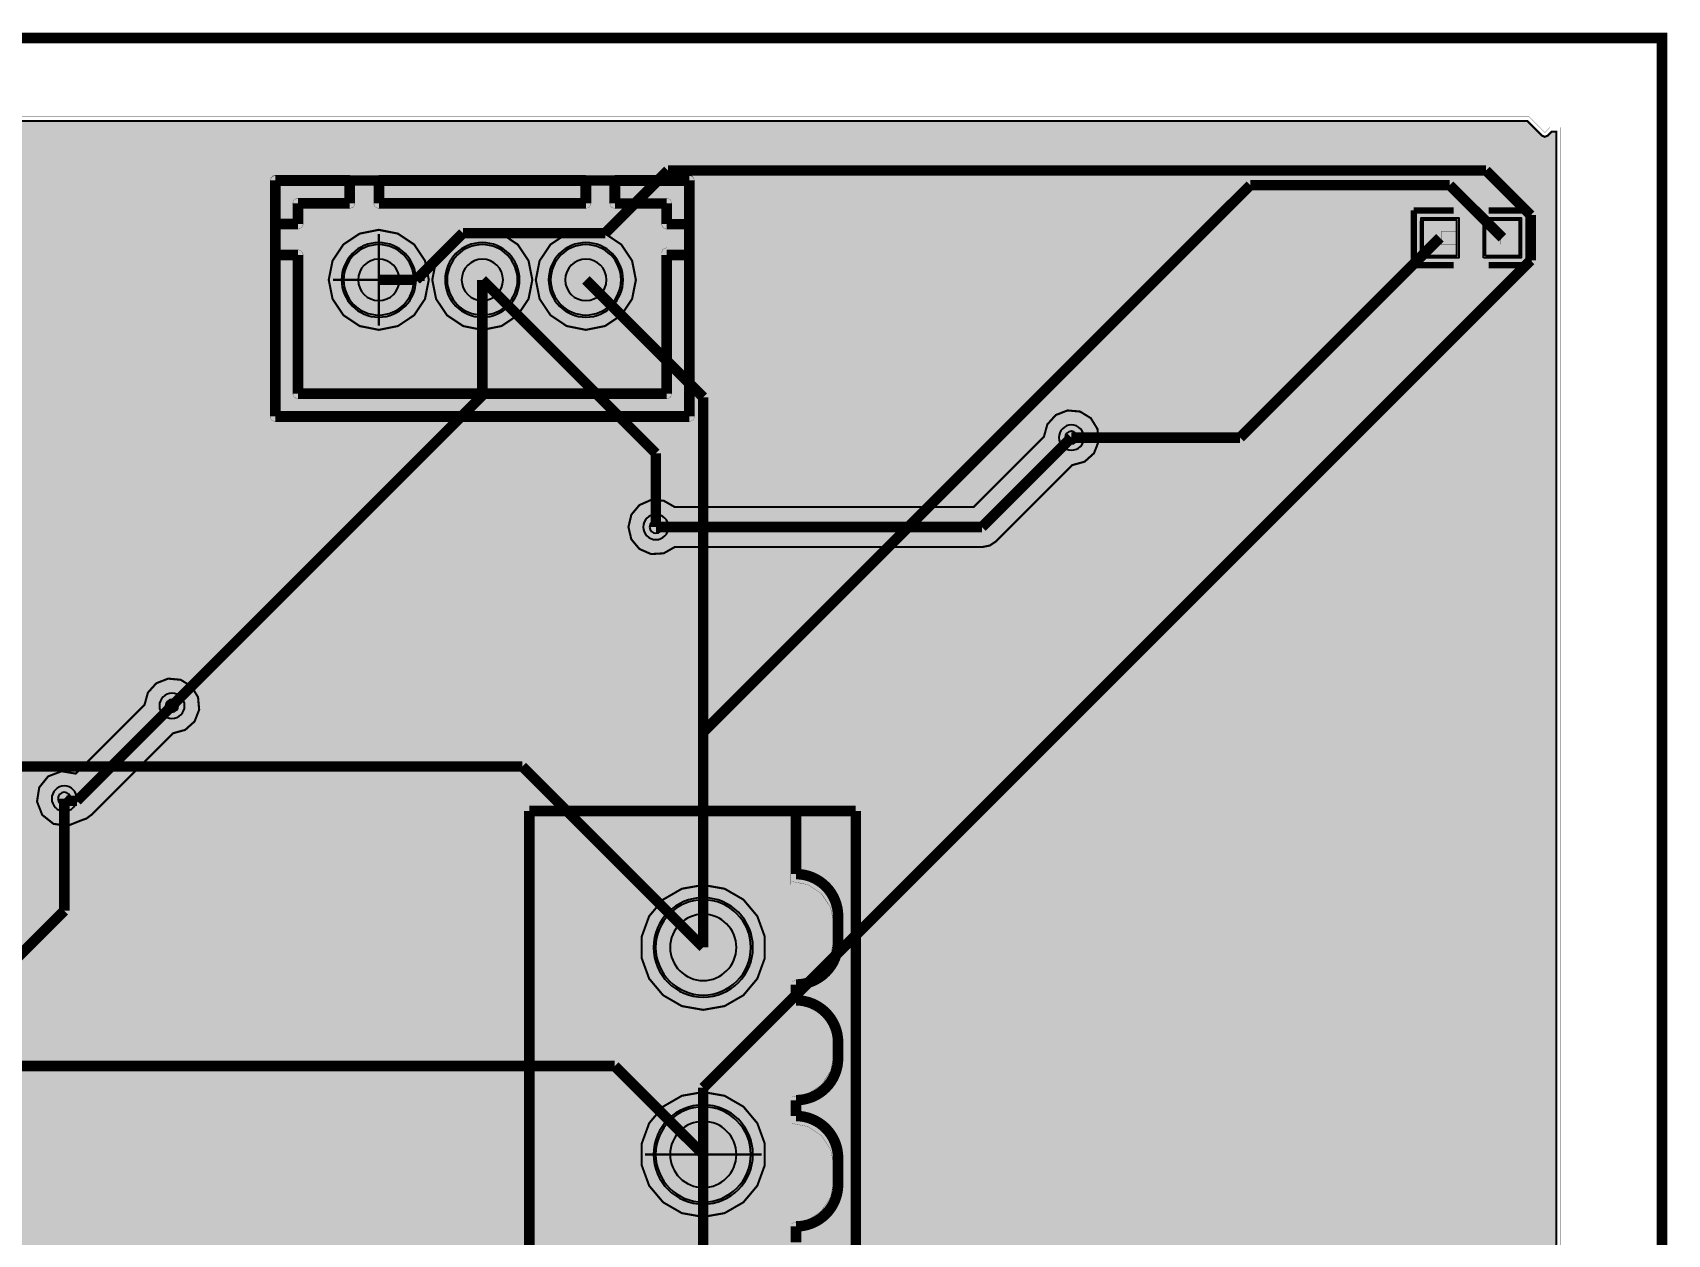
# Model space of a CAD drawing. Header units: millimetres. Extents: x -49.9 to 35.3, y -44.6 to 17.7.
# Drawn here: x -4.13 to 35.34, y -11.37 to 17.65 of the extents above; entities that cross this region are included whole.
import ezdxf

# ---------------------------------------------------------------- set-up
doc = ezdxf.new("R2010")
doc.units = ezdxf.units.MM
doc.header["$MEASUREMENT"] = 0
for name, color, linetype, true_color in [('Board-Outline-Layer', 7, 'Continuous', 0xff00ff), ('Bottom-Layer', 7, 'Continuous', 0x0000ff), ('Bottom-Paste-Mask-Layer', 7, 'Continuous', 0x800000), ('Bottom-Solder-Mask-Layer', 7, 'Continuous', 0xaa00ff), ('Document-Layer', 7, 'Continuous', 0xffffff), ('Hole-Layer', 7, 'Continuous', 0x222222), ('Multi-Layer', 7, 'Continuous', 0xc0c0c0), ('Top-Layer', 7, 'Continuous', 0xff0000), ('Top-Paste-Mask-Layer', 7, 'Continuous', 0x808080), ('Top-Silkscreen-Layer', 7, 'Continuous', 0xffcc00), ('Top-Solder-Mask-Layer', 7, 'Continuous', 0x800080)]:
    doc.layers.add(name, color=color, linetype=linetype, true_color=true_color)

msp = doc.modelspace()

# ---------------------------------------------------------------- hatches: boundary and pattern name
at = {"layer": 'Bottom-Layer'}
for points in [[(31.962, 15.519), (32.313, 15.168), (32.385, 15.138), (32.457, 15.168), (32.554, 15.265), (32.664, 15.265), (32.664, -42.376), (32.47, -42.57), (-47.075, -42.57), (-47.142, -42.503), (-47.142, 15.519)], [(3.023, 11.684), (3.115, 11.222), (3.377, 10.83), (3.769, 10.568), (4.231, 10.476), (4.693, 10.568), (5.085, 10.83), (5.347, 11.222), (5.439, 11.684), (5.347, 12.146), (5.085, 12.538), (4.693, 12.8), (4.231, 12.892), (3.769, 12.8), (3.377, 12.538), (3.115, 12.146)], [(5.523, 11.684), (5.615, 11.222), (5.877, 10.83), (6.269, 10.568), (6.731, 10.476), (7.193, 10.568), (7.585, 10.83), (7.847, 11.222), (7.939, 11.684), (7.847, 12.146), (7.585, 12.538), (7.193, 12.8), (6.731, 12.892), (6.269, 12.8), (5.877, 12.538), (5.615, 12.146)], [(8.023, 11.684), (8.115, 11.222), (8.377, 10.83), (8.769, 10.568), (9.231, 10.476), (9.693, 10.568), (10.085, 10.83), (10.347, 11.222), (10.439, 11.684), (10.347, 12.146), (10.085, 12.538), (9.693, 12.8), (9.231, 12.892), (8.769, 12.8), (8.377, 12.538), (8.115, 12.146)], [(3.381, 11.684, 1), (5.081, 11.684, 1)], [(5.881, 11.684, 1), (7.581, 11.684, 1)], [(8.381, 11.684, 1), (10.081, 11.684, 1)], [(10.259, 5.715), (10.329, 5.418), (10.525, 5.184), (10.804, 5.062), (11.109, 5.079), (11.374, 5.23), (18.796, 5.23), (18.982, 5.267), (19.139, 5.372), (20.978, 7.211), (21.273, 7.292), (21.5, 7.496), (21.611, 7.78), (21.584, 8.083), (21.424, 8.343), (21.164, 8.503), (20.861, 8.53), (20.577, 8.419), (20.373, 8.192), (20.292, 7.897), (18.595, 6.2), (11.374, 6.2), (11.109, 6.351), (10.804, 6.368), (10.525, 6.246), (10.329, 6.012)], [(-0.293, 1.866), (-0.553, 2.026), (-0.856, 2.053), (-1.14, 1.942), (-1.344, 1.715), (-1.425, 1.42), (-3.086, -0.241), (-3.427, -0.184), (-3.751, -0.306), (-3.968, -0.575), (-4.021, -0.916), (-3.895, -1.238), (-3.624, -1.453), (-3.282, -1.502), (-2.962, -1.373), (-2.827, -1.325), (-2.713, -1.24), (-0.739, 0.734), (-0.444, 0.815), (-0.217, 1.019), (-0.106, 1.303), (-0.133, 1.606)], [(12.065, -5.946), (12.581, -5.855), (13.035, -5.593), (13.371, -5.192), (13.55, -4.7), (13.55, -4.176), (13.371, -3.684), (13.035, -3.283), (12.581, -3.021), (12.065, -2.93), (11.549, -3.021), (11.096, -3.283), (10.759, -3.684), (10.58, -4.176), (10.58, -4.7), (10.759, -5.192), (11.096, -5.593), (11.549, -5.855)], [(10.915, -4.438, 1), (13.215, -4.438, 1)], [(12.065, -10.946), (12.581, -10.855), (13.035, -10.593), (13.371, -10.192), (13.55, -9.7), (13.55, -9.176), (13.371, -8.684), (13.035, -8.283), (12.581, -8.021), (12.065, -7.93), (11.549, -8.021), (11.096, -8.283), (10.759, -8.684), (10.58, -9.176), (10.58, -9.7), (10.759, -10.192), (11.096, -10.593), (11.549, -10.855)], [(10.915, -9.438, 1), (13.215, -9.438, 1)]]:
    msp.add_hatch(color=256, dxfattribs=at).paths.add_polyline_path(points)
at = {"layer": 'Bottom-Paste-Mask-Layer'}
for points in [[(3.381, 11.684, 1), (5.081, 11.684, 1)], [(5.881, 11.684, 1), (7.581, 11.684, 1)], [(8.381, 11.684, 1), (10.081, 11.684, 1)], [(10.915, -4.438, 1), (13.215, -4.438, 1)], [(10.915, -9.438, 1), (13.215, -9.438, 1)]]:
    msp.add_hatch(color=256, dxfattribs=at).paths.add_polyline_path(points)
at = {"layer": 'Bottom-Solder-Mask-Layer'}
for points in [[(3.331, 11.684, 1), (5.131, 11.684, 1)], [(5.831, 11.684, 1), (7.631, 11.684, 1)], [(8.331, 11.684, 1), (10.131, 11.684, 1)], [(10.865, -4.438, 1), (13.265, -4.438, 1)], [(10.865, -9.438, 1), (13.265, -9.438, 1)]]:
    msp.add_hatch(color=256, dxfattribs=at).paths.add_polyline_path(points)
at = {"layer": 'Document-Layer'}
for points in [[(1.731, 14.211), (3.531, 14.211), (3.641, 14.148), (3.641, 14.021), (3.531, 13.957), (1.731, 13.957), (1.621, 14.021), (1.621, 14.148)], [(1.731, 14.211), (3.531, 14.211), (3.641, 14.148), (3.641, 14.021), (3.531, 13.957), (1.731, 13.957), (1.621, 14.021), (1.621, 14.148)], [(4.231, 14.211), (9.231, 14.211), (9.341, 14.148), (9.341, 14.021), (9.231, 13.957), (4.231, 13.957), (4.121, 14.021), (4.121, 14.148)], [(4.231, 14.211), (9.231, 14.211), (9.341, 14.148), (9.341, 14.021), (9.231, 13.957), (4.231, 13.957), (4.121, 14.021), (4.121, 14.148)], [(11.731, 13.957), (9.931, 13.957), (9.821, 14.021), (9.821, 14.148), (9.931, 14.211), (11.731, 14.211), (11.841, 14.148), (11.841, 14.021)], [(11.731, 13.957), (9.931, 13.957), (9.821, 14.021), (9.821, 14.148), (9.931, 14.211), (11.731, 14.211), (11.841, 14.148), (11.841, 14.021)], [(1.858, 14.084), (1.858, 13.161), (2.154, 13.161), (2.154, 13.534), (2.191, 13.624), (2.281, 13.661), (3.404, 13.661), (3.404, 14.084), (3.468, 14.194), (3.595, 14.194), (3.658, 14.084), (3.658, 13.534), (3.621, 13.444), (3.531, 13.407), (2.408, 13.407), (2.408, 13.034), (2.371, 12.944), (2.281, 12.907), (1.731, 12.907), (1.641, 12.944), (1.604, 13.034), (1.604, 14.084), (1.668, 14.194), (1.795, 14.194)], [(1.858, 14.084), (1.858, 13.161), (2.154, 13.161), (2.154, 13.534), (2.191, 13.624), (2.281, 13.661), (3.404, 13.661), (3.404, 14.084), (3.468, 14.194), (3.595, 14.194), (3.658, 14.084), (3.658, 13.534), (3.621, 13.444), (3.531, 13.407), (2.408, 13.407), (2.408, 13.034), (2.371, 12.944), (2.281, 12.907), (1.731, 12.907), (1.641, 12.944), (1.604, 13.034), (1.604, 14.084), (1.668, 14.194), (1.795, 14.194)], [(4.358, 14.084), (4.358, 13.661), (9.104, 13.661), (9.104, 14.084), (9.168, 14.194), (9.295, 14.194), (9.358, 14.084), (9.358, 13.534), (9.321, 13.444), (9.231, 13.407), (4.231, 13.407), (4.141, 13.444), (4.104, 13.534), (4.104, 14.084), (4.168, 14.194), (4.295, 14.194)], [(4.358, 14.084), (4.358, 13.661), (9.104, 13.661), (9.104, 14.084), (9.168, 14.194), (9.295, 14.194), (9.358, 14.084), (9.358, 13.534), (9.321, 13.444), (9.231, 13.407), (4.231, 13.407), (4.141, 13.444), (4.104, 13.534), (4.104, 14.084), (4.168, 14.194), (4.295, 14.194)], [(10.058, 14.084), (10.058, 13.661), (11.181, 13.661), (11.271, 13.624), (11.308, 13.534), (11.308, 13.161), (11.604, 13.161), (11.604, 14.084), (11.668, 14.194), (11.795, 14.194), (11.858, 14.084), (11.858, 13.034), (11.821, 12.944), (11.731, 12.907), (11.181, 12.907), (11.091, 12.944), (11.054, 13.034), (11.054, 13.407), (9.931, 13.407), (9.841, 13.444), (9.804, 13.534), (9.804, 14.084), (9.868, 14.194), (9.995, 14.194)], [(10.058, 14.084), (10.058, 13.661), (11.181, 13.661), (11.271, 13.624), (11.308, 13.534), (11.308, 13.161), (11.604, 13.161), (11.604, 14.084), (11.668, 14.194), (11.795, 14.194), (11.858, 14.084), (11.858, 13.034), (11.821, 12.944), (11.731, 12.907), (11.181, 12.907), (11.091, 12.944), (11.054, 13.034), (11.054, 13.407), (9.931, 13.407), (9.841, 13.444), (9.804, 13.534), (9.804, 14.084), (9.868, 14.194), (9.995, 14.194)], [(1.858, 12.284), (1.858, 8.511), (11.604, 8.511), (11.604, 12.334), (11.668, 12.444), (11.795, 12.444), (11.858, 12.334), (11.858, 8.384), (11.821, 8.294), (11.731, 8.257), (1.731, 8.257), (1.641, 8.294), (1.604, 8.384), (1.604, 12.284), (1.668, 12.394), (1.795, 12.394)], [(1.858, 12.284), (1.858, 8.511), (11.604, 8.511), (11.604, 12.334), (11.668, 12.444), (11.795, 12.444), (11.858, 12.334), (11.858, 8.384), (11.821, 8.294), (11.731, 8.257), (1.731, 8.257), (1.641, 8.294), (1.604, 8.384), (1.604, 12.284), (1.668, 12.394), (1.795, 12.394)], [(1.731, 12.411), (2.281, 12.411), (2.371, 12.374), (2.408, 12.284), (2.408, 9.061), (11.054, 9.061), (11.054, 12.334), (11.091, 12.424), (11.181, 12.461), (11.731, 12.461), (11.841, 12.398), (11.841, 12.271), (11.731, 12.207), (11.308, 12.207), (11.308, 8.934), (11.271, 8.844), (11.181, 8.807), (2.281, 8.807), (2.191, 8.844), (2.154, 8.934), (2.154, 12.157), (1.731, 12.157), (1.621, 12.221), (1.621, 12.348)], [(1.731, 12.411), (2.281, 12.411), (2.371, 12.374), (2.408, 12.284), (2.408, 9.061), (11.054, 9.061), (11.054, 12.334), (11.091, 12.424), (11.181, 12.461), (11.731, 12.461), (11.841, 12.398), (11.841, 12.271), (11.731, 12.207), (11.308, 12.207), (11.308, 8.934), (11.271, 8.844), (11.181, 8.807), (2.281, 8.807), (2.191, 8.844), (2.154, 8.934), (2.154, 12.157), (1.731, 12.157), (1.621, 12.221), (1.621, 12.348)], [(14.178, -2.921), (14.178, -1.143), (14.369, -1.143), (14.369, -2.921)], [(14.178, -2.921), (14.178, -1.143), (14.369, -1.143), (14.369, -2.921)], [(15.217, -4.242), (15.14, -4.63), (14.919, -4.96), (14.59, -5.18), (14.201, -5.258), (14.201, -2.845), (14.59, -2.922), (14.919, -3.142), (15.14, -3.472), (15.217, -3.861)], [(15.217, -4.242), (15.14, -4.63), (14.919, -4.96), (14.59, -5.18), (14.201, -5.258), (14.201, -2.845), (14.59, -2.922), (14.919, -3.142), (15.14, -3.472), (15.217, -3.861)], [(15.217, -7.036), (15.14, -7.424), (14.919, -7.754), (14.59, -7.974), (14.201, -8.052), (14.201, -5.639), (14.59, -5.716), (14.919, -5.936), (15.14, -6.266), (15.217, -6.655)], [(15.217, -7.036), (15.14, -7.424), (14.919, -7.754), (14.59, -7.974), (14.201, -8.052), (14.201, -5.639), (14.59, -5.716), (14.919, -5.936), (15.14, -6.266), (15.217, -6.655)], [(15.217, -10.084), (15.14, -10.472), (14.919, -10.802), (14.59, -11.022), (14.201, -11.1), (14.201, -8.687), (14.59, -8.764), (14.919, -8.984), (15.14, -9.314), (15.217, -9.703)], [(15.217, -10.084), (15.14, -10.472), (14.919, -10.802), (14.59, -11.022), (14.201, -11.1), (14.201, -8.687), (14.59, -8.764), (14.919, -8.984), (15.14, -9.314), (15.217, -9.703)]]:
    msp.add_hatch(color=256, dxfattribs=at).paths.add_polyline_path(points)
at = {"layer": 'Hole-Layer'}
for points in [[(3.731, 11.684, 1), (4.731, 11.684, 1)], [(6.231, 11.684, 1), (7.231, 11.684, 1)], [(8.731, 11.684, 1), (9.731, 11.684, 1)], [(11.265, -4.438, 1), (12.865, -4.438, 1)], [(11.265, -9.438, 1), (12.865, -9.438, 1)]]:
    msp.add_hatch(color=256, dxfattribs=at).paths.add_polyline_path(points)
at = {"layer": 'Multi-Layer'}
for points in [[(3.381, 11.684, 1), (5.081, 11.684, 1)], [(3.381, 11.684, 1), (5.081, 11.684, 1)], [(3.381, 11.684, 1), (5.081, 11.684, 1)], [(5.881, 11.684, 1), (7.581, 11.684, 1)], [(5.881, 11.684, 1), (7.581, 11.684, 1)], [(5.881, 11.684, 1), (7.581, 11.684, 1)], [(8.381, 11.684, 1), (10.081, 11.684, 1)], [(8.381, 11.684, 1), (10.081, 11.684, 1)], [(8.381, 11.684, 1), (10.081, 11.684, 1)], [(10.915, -4.438, 1), (13.215, -4.438, 1)], [(10.915, -4.438, 1), (13.215, -4.438, 1)], [(10.915, -4.438, 1), (13.215, -4.438, 1)], [(10.915, -9.438, 1), (13.215, -9.438, 1)], [(10.915, -9.438, 1), (13.215, -9.438, 1)], [(10.915, -9.438, 1), (13.215, -9.438, 1)]]:
    msp.add_hatch(color=256, dxfattribs=at).paths.add_polyline_path(points)
at = {"layer": 'Top-Layer'}
for points in [[(29.45, 12.268), (29.45, 13.132), (30.257, 13.132), (30.257, 12.268)], [(30.957, 12.268), (30.957, 13.132), (31.764, 13.132), (31.764, 12.268)], [(3.381, 11.684, 1), (5.081, 11.684, 1)], [(5.881, 11.684, 1), (7.581, 11.684, 1)], [(8.381, 11.684, 1), (10.081, 11.684, 1)], [(10.915, -4.438, 1), (13.215, -4.438, 1)], [(10.915, -9.438, 1), (13.215, -9.438, 1)]]:
    msp.add_hatch(color=256, dxfattribs=at).paths.add_polyline_path(points)
at = {"layer": 'Top-Paste-Mask-Layer'}
for points in [[(29.412, 12.25), (29.362, 12.3), (29.362, 13.1), (29.412, 13.15), (30.212, 13.15), (30.262, 13.1), (30.262, 12.858), (29.892, 12.858), (29.892, 12.528), (30.262, 12.528), (30.262, 12.3), (30.212, 12.25)], [(29.412, 12.25), (29.362, 12.3), (29.362, 13.1), (29.412, 13.15), (30.212, 13.15), (30.262, 13.1), (30.262, 12.858), (29.892, 12.858), (29.892, 12.528), (30.262, 12.528), (30.262, 12.3), (30.212, 12.25)], [(31.802, 13.15), (31.852, 13.1), (31.852, 12.3), (31.802, 12.25), (31.002, 12.25), (30.952, 12.3), (30.952, 12.542), (31.322, 12.542), (31.322, 12.872), (30.952, 12.872), (30.952, 13.1), (31.002, 13.15)], [(31.802, 13.15), (31.852, 13.1), (31.852, 12.3), (31.802, 12.25), (31.002, 12.25), (30.952, 12.3), (30.952, 12.542), (31.322, 12.542), (31.322, 12.872), (30.952, 12.872), (30.952, 13.1), (31.002, 13.15)], [(3.381, 11.684, 1), (5.081, 11.684, 1)], [(5.881, 11.684, 1), (7.581, 11.684, 1)], [(8.381, 11.684, 1), (10.081, 11.684, 1)], [(10.915, -4.438, 1), (13.215, -4.438, 1)], [(10.915, -9.438, 1), (13.215, -9.438, 1)]]:
    msp.add_hatch(color=256, dxfattribs=at).paths.add_polyline_path(points)
at = {"layer": 'Top-Solder-Mask-Layer'}
for points in [[(29.4, 12.217), (29.4, 13.183), (30.308, 13.183), (30.308, 12.217)], [(30.906, 12.217), (30.906, 13.183), (31.814, 13.183), (31.814, 12.217)], [(3.331, 11.684, 1), (5.131, 11.684, 1)], [(5.831, 11.684, 1), (7.631, 11.684, 1)], [(8.331, 11.684, 1), (10.131, 11.684, 1)], [(10.865, -4.438, 1), (13.265, -4.438, 1)], [(10.865, -9.438, 1), (13.265, -9.438, 1)]]:
    msp.add_hatch(color=256, dxfattribs=at).paths.add_polyline_path(points)

# ---------------------------------------------------------------- linework, layer by layer
at = {"layer": 'Board-Outline-Layer', "const_width": 0.254}
msp.add_lwpolyline([(-49.784, -44.474), (-49.784, 17.526), (35.216, 17.526), (35.216, -44.474)], close=True, dxfattribs=at)
at = {"layer": 'Bottom-Layer'}
for points, const_width in [([(32.766, 15.367), (32.766, -42.418), (32.512, -42.672), (-47.117, -42.672), (-47.244, -42.545), (-47.244, 15.621), (32.004, 15.621), (32.385, 15.24), (32.512, 15.367)], 0.00508), ([(31.962, 15.519), (32.313, 15.168), (32.385, 15.138), (32.457, 15.168), (32.554, 15.265), (32.664, 15.265), (32.664, -42.376), (32.47, -42.57), (-47.075, -42.57), (-47.142, -42.503), (-47.142, 15.519)], 0.0508), ([(3.023, 11.684), (3.115, 11.222), (3.377, 10.83), (3.769, 10.568), (4.231, 10.476), (4.693, 10.568), (5.085, 10.83), (5.347, 11.222), (5.439, 11.684), (5.347, 12.146), (5.085, 12.538), (4.693, 12.8), (4.231, 12.892), (3.769, 12.8), (3.377, 12.538), (3.115, 12.146)], 0.0508), ([(5.523, 11.684), (5.615, 11.222), (5.877, 10.83), (6.269, 10.568), (6.731, 10.476), (7.193, 10.568), (7.585, 10.83), (7.847, 11.222), (7.939, 11.684), (7.847, 12.146), (7.585, 12.538), (7.193, 12.8), (6.731, 12.892), (6.269, 12.8), (5.877, 12.538), (5.615, 12.146)], 0.0508), ([(8.023, 11.684), (8.115, 11.222), (8.377, 10.83), (8.769, 10.568), (9.231, 10.476), (9.693, 10.568), (10.085, 10.83), (10.347, 11.222), (10.439, 11.684), (10.347, 12.146), (10.085, 12.538), (9.693, 12.8), (9.231, 12.892), (8.769, 12.8), (8.377, 12.538), (8.115, 12.146)], 0.0508), ([(10.259, 5.715), (10.329, 5.418), (10.525, 5.184), (10.804, 5.062), (11.109, 5.079), (11.374, 5.23), (18.796, 5.23), (18.982, 5.267), (19.139, 5.372), (20.978, 7.211), (21.273, 7.292), (21.5, 7.496), (21.611, 7.78), (21.584, 8.083), (21.424, 8.343), (21.164, 8.503), (20.861, 8.53), (20.577, 8.419), (20.373, 8.192), (20.292, 7.897), (18.595, 6.2), (11.374, 6.2), (11.109, 6.351), (10.804, 6.368), (10.525, 6.246), (10.329, 6.012)], 0.0508), ([(-0.293, 1.866), (-0.553, 2.026), (-0.856, 2.053), (-1.14, 1.942), (-1.344, 1.715), (-1.425, 1.42), (-3.086, -0.241), (-3.427, -0.184), (-3.751, -0.306), (-3.968, -0.575), (-4.021, -0.916), (-3.895, -1.238), (-3.624, -1.453), (-3.282, -1.502), (-2.962, -1.373), (-2.827, -1.325), (-2.713, -1.24), (-0.739, 0.734), (-0.444, 0.815), (-0.217, 1.019), (-0.106, 1.303), (-0.133, 1.606)], 0.0508), ([(12.065, -5.946), (12.581, -5.855), (13.035, -5.593), (13.371, -5.192), (13.55, -4.7), (13.55, -4.176), (13.371, -3.684), (13.035, -3.283), (12.581, -3.021), (12.065, -2.93), (11.549, -3.021), (11.096, -3.283), (10.759, -3.684), (10.58, -4.176), (10.58, -4.7), (10.759, -5.192), (11.096, -5.593), (11.549, -5.855)], 0.0508), ([(12.065, -10.946), (12.581, -10.855), (13.035, -10.593), (13.371, -10.192), (13.55, -9.7), (13.55, -9.176), (13.371, -8.684), (13.035, -8.283), (12.581, -8.021), (12.065, -7.93), (11.549, -8.021), (11.096, -8.283), (10.759, -8.684), (10.58, -9.176), (10.58, -9.7), (10.759, -10.192), (11.096, -10.593), (11.549, -10.855)], 0.0508)]:
    msp.add_lwpolyline(points, close=True, dxfattribs=dict(at, const_width=const_width))
for points, const_width in [([(4.231, 11.684), (4.231, 12.791)], 0.0508), ([(4.231, 11.684), (3.124, 11.684)], 0.0508), ([(4.231, 11.684), (5.338, 11.684)], 0.0508), ([(4.231, 11.684), (4.231, 10.577)], 0.0508), ([(18.796, 5.715), (20.955, 7.874)], 0.254), ([(10.922, 5.715), (18.796, 5.715)], 0.254), ([(-0.762, 1.397), (-3.056, -0.897)], 0.254), ([(-3.31, -0.897), (-3.362, -0.844)], 0.254), ([(-3.056, -0.897), (-3.31, -0.897)], 0.254), ([(12.065, -9.438), (12.065, -8.031)], 0.0508), ([(12.065, -9.438), (10.659, -9.438)], 0.0508), ([(12.065, -9.438), (12.065, -10.844)], 0.0508), ([(12.065, -9.438), (13.472, -9.438)], 0.0508)]:
    msp.add_lwpolyline(points, dxfattribs=dict(at, const_width=const_width))
for points in [[(3.381, 11.684, 1), (5.081, 11.684, 1)], [(5.881, 11.684, 1), (7.581, 11.684, 1)]]:
    msp.add_lwpolyline(points, format="xyb", close=True, dxfattribs=at)
for points in [[(8.381, 11.684, 1), (10.081, 11.684), (10.081, 11.684, 1), (8.381, 11.684)], [(10.915, -4.438, 1), (13.215, -4.438), (13.215, -4.438, 1), (10.915, -4.438)], [(10.915, -9.438, 1), (13.215, -9.438), (13.215, -9.438, 1), (10.915, -9.438)]]:
    msp.add_lwpolyline(points, format="xyb", dxfattribs=at)
at = {"layer": 'Bottom-Paste-Mask-Layer'}
for points in [[(3.381, 11.684, 1), (5.081, 11.684, 1)], [(5.881, 11.684, 1), (7.581, 11.684, 1)]]:
    msp.add_lwpolyline(points, format="xyb", close=True, dxfattribs=at)
for points in [[(8.381, 11.684, 1), (10.081, 11.684), (10.081, 11.684, 1), (8.381, 11.684)], [(10.915, -4.438, 1), (13.215, -4.438), (13.215, -4.438, 1), (10.915, -4.438)], [(10.915, -9.438, 1), (13.215, -9.438), (13.215, -9.438, 1), (10.915, -9.438)]]:
    msp.add_lwpolyline(points, format="xyb", dxfattribs=at)
at = {"layer": 'Bottom-Solder-Mask-Layer'}
for points in [[(3.331, 11.684, 1), (5.131, 11.684), (5.131, 11.684, 1), (3.331, 11.684)], [(5.831, 11.684, 1), (7.631, 11.684), (7.631, 11.684, 1), (5.831, 11.684)], [(10.865, -4.438, 1), (13.265, -4.438), (13.265, -4.438, 1), (10.865, -4.438)], [(10.865, -9.438, 1), (13.265, -9.438), (13.265, -9.438, 1), (10.865, -9.438)]]:
    msp.add_lwpolyline(points, format="xyb", dxfattribs=at)
msp.add_lwpolyline([(8.331, 11.684, 1), (10.131, 11.684, 1)], format="xyb", close=True, dxfattribs=at)
at = {"layer": 'Document-Layer', "const_width": 0.00508}
for points in [[(1.731, 14.211), (3.531, 14.211), (3.641, 14.148), (3.641, 14.021), (3.531, 13.957), (1.731, 13.957), (1.621, 14.021), (1.621, 14.148)], [(1.731, 14.211), (3.531, 14.211), (3.641, 14.148), (3.641, 14.021), (3.531, 13.957), (1.731, 13.957), (1.621, 14.021), (1.621, 14.148)], [(4.231, 14.211), (9.231, 14.211), (9.341, 14.148), (9.341, 14.021), (9.231, 13.957), (4.231, 13.957), (4.121, 14.021), (4.121, 14.148)], [(4.231, 14.211), (9.231, 14.211), (9.341, 14.148), (9.341, 14.021), (9.231, 13.957), (4.231, 13.957), (4.121, 14.021), (4.121, 14.148)], [(11.731, 13.957), (9.931, 13.957), (9.821, 14.021), (9.821, 14.148), (9.931, 14.211), (11.731, 14.211), (11.841, 14.148), (11.841, 14.021)], [(11.731, 13.957), (9.931, 13.957), (9.821, 14.021), (9.821, 14.148), (9.931, 14.211), (11.731, 14.211), (11.841, 14.148), (11.841, 14.021)], [(1.858, 14.084), (1.858, 13.161), (2.154, 13.161), (2.154, 13.534), (2.191, 13.624), (2.281, 13.661), (3.404, 13.661), (3.404, 14.084), (3.468, 14.194), (3.595, 14.194), (3.658, 14.084), (3.658, 13.534), (3.621, 13.444), (3.531, 13.407), (2.408, 13.407), (2.408, 13.034), (2.371, 12.944), (2.281, 12.907), (1.731, 12.907), (1.641, 12.944), (1.604, 13.034), (1.604, 14.084), (1.668, 14.194), (1.795, 14.194)], [(1.858, 14.084), (1.858, 13.161), (2.154, 13.161), (2.154, 13.534), (2.191, 13.624), (2.281, 13.661), (3.404, 13.661), (3.404, 14.084), (3.468, 14.194), (3.595, 14.194), (3.658, 14.084), (3.658, 13.534), (3.621, 13.444), (3.531, 13.407), (2.408, 13.407), (2.408, 13.034), (2.371, 12.944), (2.281, 12.907), (1.731, 12.907), (1.641, 12.944), (1.604, 13.034), (1.604, 14.084), (1.668, 14.194), (1.795, 14.194)], [(4.358, 14.084), (4.358, 13.661), (9.104, 13.661), (9.104, 14.084), (9.168, 14.194), (9.295, 14.194), (9.358, 14.084), (9.358, 13.534), (9.321, 13.444), (9.231, 13.407), (4.231, 13.407), (4.141, 13.444), (4.104, 13.534), (4.104, 14.084), (4.168, 14.194), (4.295, 14.194)], [(4.358, 14.084), (4.358, 13.661), (9.104, 13.661), (9.104, 14.084), (9.168, 14.194), (9.295, 14.194), (9.358, 14.084), (9.358, 13.534), (9.321, 13.444), (9.231, 13.407), (4.231, 13.407), (4.141, 13.444), (4.104, 13.534), (4.104, 14.084), (4.168, 14.194), (4.295, 14.194)], [(10.058, 14.084), (10.058, 13.661), (11.181, 13.661), (11.271, 13.624), (11.308, 13.534), (11.308, 13.161), (11.604, 13.161), (11.604, 14.084), (11.668, 14.194), (11.795, 14.194), (11.858, 14.084), (11.858, 13.034), (11.821, 12.944), (11.731, 12.907), (11.181, 12.907), (11.091, 12.944), (11.054, 13.034), (11.054, 13.407), (9.931, 13.407), (9.841, 13.444), (9.804, 13.534), (9.804, 14.084), (9.868, 14.194), (9.995, 14.194)], [(10.058, 14.084), (10.058, 13.661), (11.181, 13.661), (11.271, 13.624), (11.308, 13.534), (11.308, 13.161), (11.604, 13.161), (11.604, 14.084), (11.668, 14.194), (11.795, 14.194), (11.858, 14.084), (11.858, 13.034), (11.821, 12.944), (11.731, 12.907), (11.181, 12.907), (11.091, 12.944), (11.054, 13.034), (11.054, 13.407), (9.931, 13.407), (9.841, 13.444), (9.804, 13.534), (9.804, 14.084), (9.868, 14.194), (9.995, 14.194)], [(1.858, 12.284), (1.858, 8.511), (11.604, 8.511), (11.604, 12.334), (11.668, 12.444), (11.795, 12.444), (11.858, 12.334), (11.858, 8.384), (11.821, 8.294), (11.731, 8.257), (1.731, 8.257), (1.641, 8.294), (1.604, 8.384), (1.604, 12.284), (1.668, 12.394), (1.795, 12.394)], [(1.858, 12.284), (1.858, 8.511), (11.604, 8.511), (11.604, 12.334), (11.668, 12.444), (11.795, 12.444), (11.858, 12.334), (11.858, 8.384), (11.821, 8.294), (11.731, 8.257), (1.731, 8.257), (1.641, 8.294), (1.604, 8.384), (1.604, 12.284), (1.668, 12.394), (1.795, 12.394)], [(1.731, 12.411), (2.281, 12.411), (2.371, 12.374), (2.408, 12.284), (2.408, 9.061), (11.054, 9.061), (11.054, 12.334), (11.091, 12.424), (11.181, 12.461), (11.731, 12.461), (11.841, 12.398), (11.841, 12.271), (11.731, 12.207), (11.308, 12.207), (11.308, 8.934), (11.271, 8.844), (11.181, 8.807), (2.281, 8.807), (2.191, 8.844), (2.154, 8.934), (2.154, 12.157), (1.731, 12.157), (1.621, 12.221), (1.621, 12.348)], [(1.731, 12.411), (2.281, 12.411), (2.371, 12.374), (2.408, 12.284), (2.408, 9.061), (11.054, 9.061), (11.054, 12.334), (11.091, 12.424), (11.181, 12.461), (11.731, 12.461), (11.841, 12.398), (11.841, 12.271), (11.731, 12.207), (11.308, 12.207), (11.308, 8.934), (11.271, 8.844), (11.181, 8.807), (2.281, 8.807), (2.191, 8.844), (2.154, 8.934), (2.154, 12.157), (1.731, 12.157), (1.621, 12.221), (1.621, 12.348)], [(14.178, -2.921), (14.178, -1.143), (14.369, -1.143), (14.369, -2.921)], [(14.178, -2.921), (14.178, -1.143), (14.369, -1.143), (14.369, -2.921)], [(15.217, -4.242), (15.14, -4.63), (14.919, -4.96), (14.59, -5.18), (14.201, -5.258), (14.201, -2.845), (14.59, -2.922), (14.919, -3.142), (15.14, -3.472), (15.217, -3.861)], [(15.217, -4.242), (15.14, -4.63), (14.919, -4.96), (14.59, -5.18), (14.201, -5.258), (14.201, -2.845), (14.59, -2.922), (14.919, -3.142), (15.14, -3.472), (15.217, -3.861)], [(15.217, -7.036), (15.14, -7.424), (14.919, -7.754), (14.59, -7.974), (14.201, -8.052), (14.201, -5.639), (14.59, -5.716), (14.919, -5.936), (15.14, -6.266), (15.217, -6.655)], [(15.217, -7.036), (15.14, -7.424), (14.919, -7.754), (14.59, -7.974), (14.201, -8.052), (14.201, -5.639), (14.59, -5.716), (14.919, -5.936), (15.14, -6.266), (15.217, -6.655)], [(15.217, -10.084), (15.14, -10.472), (14.919, -10.802), (14.59, -11.022), (14.201, -11.1), (14.201, -8.687), (14.59, -8.764), (14.919, -8.984), (15.14, -9.314), (15.217, -9.703)], [(15.217, -10.084), (15.14, -10.472), (14.919, -10.802), (14.59, -11.022), (14.201, -11.1), (14.201, -8.687), (14.59, -8.764), (14.919, -8.984), (15.14, -9.314), (15.217, -9.703)]]:
    msp.add_lwpolyline(points, close=True, dxfattribs=at)
at = {"layer": 'Hole-Layer'}
for points in [[(3.731, 11.684, 1), (4.731, 11.684), (4.731, 11.684, 1), (3.731, 11.684)], [(6.231, 11.684, 1), (7.231, 11.684), (7.231, 11.684, 1), (6.231, 11.684)], [(8.731, 11.684, 1), (9.731, 11.684), (9.731, 11.684, 1), (8.731, 11.684)], [(10.77, 5.715, 1), (11.075, 5.715), (11.075, 5.715, 1), (10.77, 5.715)], [(11.265, -4.438, 1), (12.865, -4.438), (12.865, -4.438, 1), (11.265, -4.438)], [(11.265, -9.438, 1), (12.865, -9.438), (12.865, -9.438, 1), (11.265, -9.438)]]:
    msp.add_lwpolyline(points, format="xyb", dxfattribs=at)
for points in [[(20.803, 7.874, 1), (21.108, 7.874, 1)], [(-0.915, 1.397, 1), (-0.61, 1.397, 1)], [(-3.515, -0.844, 1), (-3.21, -0.844, 1)]]:
    msp.add_lwpolyline(points, format="xyb", close=True, dxfattribs=at)
at = {"layer": 'Multi-Layer'}
for points in [[(3.381, 11.684, 1), (5.081, 11.684, 1)], [(3.381, 11.684, 1), (5.081, 11.684, 1)], [(3.381, 11.684, 1), (5.081, 11.684, 1)], [(5.881, 11.684, 1), (7.581, 11.684, 1)], [(5.881, 11.684, 1), (7.581, 11.684, 1)], [(5.881, 11.684, 1), (7.581, 11.684, 1)]]:
    msp.add_lwpolyline(points, format="xyb", close=True, dxfattribs=at)
for points in [[(8.381, 11.684, 1), (10.081, 11.684), (10.081, 11.684, 1), (8.381, 11.684)], [(8.381, 11.684, 1), (10.081, 11.684), (10.081, 11.684, 1), (8.381, 11.684)], [(8.381, 11.684, 1), (10.081, 11.684), (10.081, 11.684, 1), (8.381, 11.684)], [(20.65, 7.874, 1), (21.26, 7.874), (21.26, 7.874, 1), (20.65, 7.874)], [(10.617, 5.715, 1), (11.227, 5.715), (11.227, 5.715, 1), (10.617, 5.715)], [(-1.067, 1.397, 1), (-0.457, 1.397), (-0.457, 1.397, 1), (-1.067, 1.397)], [(-3.667, -0.844, 1), (-3.057, -0.844), (-3.057, -0.844, 1), (-3.667, -0.844)], [(10.915, -4.438, 1), (13.215, -4.438), (13.215, -4.438, 1), (10.915, -4.438)], [(10.915, -4.438, 1), (13.215, -4.438), (13.215, -4.438, 1), (10.915, -4.438)], [(10.915, -4.438, 1), (13.215, -4.438), (13.215, -4.438, 1), (10.915, -4.438)], [(10.915, -9.438, 1), (13.215, -9.438), (13.215, -9.438, 1), (10.915, -9.438)], [(10.915, -9.438, 1), (13.215, -9.438), (13.215, -9.438, 1), (10.915, -9.438)], [(10.915, -9.438, 1), (13.215, -9.438), (13.215, -9.438, 1), (10.915, -9.438)]]:
    msp.add_lwpolyline(points, format="xyb", dxfattribs=at)
at = {"layer": 'Top-Layer', "const_width": 0.254}
for points in [[(9.699, 12.813), (11.212, 14.326)], [(11.212, 14.326), (30.964, 14.326)], [(30.964, 14.326), (32.043, 13.248)], [(25.273, 13.97), (12.065, 0.762)], [(30.09, 13.97), (25.273, 13.97)], [(31.36, 12.7), (30.09, 13.97)], [(32.043, 13.248), (32.043, 12.152)], [(5.134, 11.684), (6.263, 12.813)], [(6.263, 12.813), (9.699, 12.813)], [(25.028, 7.874), (29.854, 12.7)], [(32.043, 12.152), (12.065, -7.825)], [(4.231, 11.684), (5.134, 11.684)], [(6.731, 11.684), (6.731, 8.89)], [(6.731, 11.684), (10.922, 7.493)], [(9.231, 11.684), (12.065, 8.85)], [(6.731, 8.89), (-0.762, 1.397)], [(12.065, 8.85), (12.065, 0.762)], [(20.955, 7.874), (25.028, 7.874)], [(10.922, 7.493), (10.922, 5.715)], [(12.065, 0.762), (12.065, -4.438)], [(7.696, -0.069), (-8.548, -0.069)], [(12.065, -4.438), (7.696, -0.069)], [(-3.362, -0.844), (-3.362, -3.553)], [(-3.362, -3.553), (-6.517, -6.708)], [(-4.509, -7.303), (9.93, -7.303)], [(9.93, -7.303), (12.065, -9.438)], [(12.065, -7.825), (12.065, -9.438)], [(12.065, -9.438), (12.065, -14.438)]]:
    msp.add_lwpolyline(points, dxfattribs=at)
at = {"layer": 'Top-Layer'}
for points in [[(29.45, 12.268), (29.45, 13.132), (30.257, 13.132), (30.257, 12.268)], [(30.957, 12.268), (30.957, 13.132), (31.764, 13.132), (31.764, 12.268)]]:
    msp.add_lwpolyline(points, close=True, dxfattribs=at)
for points in [[(3.381, 11.684, 1), (5.081, 11.684, 1)], [(5.881, 11.684, 1), (7.581, 11.684, 1)]]:
    msp.add_lwpolyline(points, format="xyb", close=True, dxfattribs=at)
for points in [[(8.381, 11.684, 1), (10.081, 11.684), (10.081, 11.684, 1), (8.381, 11.684)], [(10.915, -4.438, 1), (13.215, -4.438), (13.215, -4.438, 1), (10.915, -4.438)], [(10.915, -9.438, 1), (13.215, -9.438), (13.215, -9.438, 1), (10.915, -9.438)]]:
    msp.add_lwpolyline(points, format="xyb", dxfattribs=at)
at = {"layer": 'Top-Paste-Mask-Layer', "const_width": 0.00508}
for points in [[(29.412, 12.25), (29.362, 12.3), (29.362, 13.1), (29.412, 13.15), (30.212, 13.15), (30.262, 13.1), (30.262, 12.858), (29.892, 12.858), (29.892, 12.528), (30.262, 12.528), (30.262, 12.3), (30.212, 12.25)], [(29.412, 12.25), (29.362, 12.3), (29.362, 13.1), (29.412, 13.15), (30.212, 13.15), (30.262, 13.1), (30.262, 12.858), (29.892, 12.858), (29.892, 12.528), (30.262, 12.528), (30.262, 12.3), (30.212, 12.25)], [(31.802, 13.15), (31.852, 13.1), (31.852, 12.3), (31.802, 12.25), (31.002, 12.25), (30.952, 12.3), (30.952, 12.542), (31.322, 12.542), (31.322, 12.872), (30.952, 12.872), (30.952, 13.1), (31.002, 13.15)], [(31.802, 13.15), (31.852, 13.1), (31.852, 12.3), (31.802, 12.25), (31.002, 12.25), (30.952, 12.3), (30.952, 12.542), (31.322, 12.542), (31.322, 12.872), (30.952, 12.872), (30.952, 13.1), (31.002, 13.15)]]:
    msp.add_lwpolyline(points, close=True, dxfattribs=at)
at = {"layer": 'Top-Paste-Mask-Layer'}
for points in [[(3.381, 11.684, 1), (5.081, 11.684, 1)], [(5.881, 11.684, 1), (7.581, 11.684, 1)]]:
    msp.add_lwpolyline(points, format="xyb", close=True, dxfattribs=at)
for points in [[(8.381, 11.684, 1), (10.081, 11.684), (10.081, 11.684, 1), (8.381, 11.684)], [(10.915, -4.438, 1), (13.215, -4.438), (13.215, -4.438, 1), (10.915, -4.438)], [(10.915, -9.438, 1), (13.215, -9.438), (13.215, -9.438, 1), (10.915, -9.438)]]:
    msp.add_lwpolyline(points, format="xyb", dxfattribs=at)
at = {"layer": 'Top-Silkscreen-Layer'}
for points, const_width in [([(1.731, 14.084), (1.731, 8.384)], 0.254), ([(1.731, 14.084), (11.731, 14.084)], 0.254), ([(1.731, 14.084), (1.731, 8.384)], 0.254), ([(1.731, 14.084), (11.731, 14.084)], 0.254), ([(3.529, 13.534), (3.529, 14.084)], 0.254), ([(3.529, 13.534), (3.529, 14.084)], 0.254), ([(4.239, 14.084), (4.239, 13.534)], 0.254), ([(4.239, 14.084), (4.239, 13.534)], 0.254), ([(9.231, 13.534), (9.231, 14.084)], 0.254), ([(9.231, 13.534), (9.231, 14.084)], 0.254), ([(11.731, 14.084), (11.731, 8.384)], 0.254), ([(11.731, 14.084), (11.731, 8.384)], 0.254), ([(9.936, 13.529), (9.936, 14.079)], 0.254), ([(9.936, 13.529), (9.936, 14.079)], 0.254), ([(3.529, 13.534), (2.281, 13.534)], 0.254), ([(2.281, 13.534), (2.281, 13.034)], 0.254), ([(3.529, 13.534), (2.281, 13.534)], 0.254), ([(2.281, 13.534), (2.281, 13.034)], 0.254), ([(4.239, 13.534), (9.231, 13.534)], 0.254), ([(4.239, 13.534), (9.231, 13.534)], 0.254), ([(9.936, 13.529), (11.184, 13.529)], 0.254), ([(9.936, 13.529), (11.184, 13.529)], 0.254), ([(11.184, 13.529), (11.184, 13.029)], 0.254), ([(11.184, 13.529), (11.184, 13.029)], 0.254), ([(29.222, 12.039), (29.222, 13.361)], 0.152), ([(29.222, 13.361), (30.181, 13.361)], 0.152), ([(29.222, 12.039), (29.222, 13.361)], 0.152), ([(29.222, 13.361), (30.181, 13.361)], 0.152), ([(31.992, 13.361), (31.033, 13.361)], 0.152), ([(31.992, 13.361), (31.033, 13.361)], 0.152), ([(31.992, 12.039), (31.992, 13.361)], 0.152), ([(31.992, 12.039), (31.992, 13.361)], 0.152), ([(2.281, 13.034), (1.731, 13.034)], 0.254), ([(2.281, 13.034), (1.731, 13.034)], 0.254), ([(11.184, 13.029), (11.734, 13.029)], 0.254), ([(11.184, 13.029), (11.734, 13.029)], 0.254), ([(2.281, 12.284), (1.731, 12.284)], 0.254), ([(2.281, 12.284), (1.731, 12.284)], 0.254), ([(2.281, 12.284), (2.281, 8.934)], 0.254), ([(2.281, 12.284), (2.281, 8.934)], 0.254), ([(11.181, 12.284), (11.731, 12.284)], 0.254), ([(11.181, 12.284), (11.181, 8.934)], 0.254), ([(11.181, 12.284), (11.731, 12.284)], 0.254), ([(11.181, 12.284), (11.181, 8.934)], 0.254), ([(30.181, 12.039), (29.222, 12.039)], 0.152), ([(30.181, 12.039), (29.222, 12.039)], 0.152), ([(31.033, 12.039), (31.992, 12.039)], 0.152), ([(31.033, 12.039), (31.992, 12.039)], 0.152), ([(2.281, 8.934), (11.181, 8.934)], 0.254), ([(2.281, 8.934), (11.181, 8.934)], 0.254), ([(1.731, 8.384), (11.731, 8.384)], 0.254), ([(1.731, 8.384), (11.731, 8.384)], 0.254), ([(7.865, -22.733), (7.865, -1.143)], 0.254), ([(7.865, -1.143), (14.482, -1.143)], 0.254), ([(7.865, -22.733), (7.865, -1.143)], 0.254), ([(7.865, -1.143), (14.482, -1.143)], 0.254), ([(14.305, -2.286), (14.305, -1.147)], 0.254), ([(14.305, -2.286), (14.305, -1.147)], 0.254), ([(15.748, -1.143), (14.482, -1.143)], 0.254), ([(15.748, -1.143), (14.482, -1.143)], 0.254), ([(15.748, -22.733), (15.748, -1.143)], 0.254), ([(15.748, -22.733), (15.748, -1.143)], 0.254), ([(14.305, -2.667), (14.305, -2.286)], 0.254), ([(14.305, -2.667), (14.305, -2.286)], 0.254), ([(15.321, -4.318), (15.321, -3.683)], 0.254), ([(15.321, -4.318), (15.321, -3.683)], 0.254), ([(14.305, -5.715), (14.305, -5.334)], 0.254), ([(14.305, -5.715), (14.305, -5.334)], 0.254), ([(15.321, -6.858), (15.321, -6.731)], 0.254), ([(15.321, -6.858), (15.321, -6.731)], 0.254), ([(15.321, -7.112), (15.321, -6.858)], 0.254), ([(15.321, -7.112), (15.321, -6.858)], 0.254), ([(14.305, -8.509), (14.305, -8.128)], 0.254), ([(14.305, -8.509), (14.305, -8.128)], 0.254), ([(15.321, -10.16), (15.321, -9.525)], 0.254), ([(15.321, -10.16), (15.321, -9.525)], 0.254), ([(14.305, -11.557), (14.305, -11.176)], 0.254), ([(14.305, -11.557), (14.305, -11.176)], 0.254)]:
    msp.add_lwpolyline(points, dxfattribs=dict(at, const_width=const_width))
at = {"layer": 'Top-Silkscreen-Layer', "const_width": 0.254}
for points in [[(14.305, -1.147, 0.414), (14.301, -1.143)], [(14.305, -1.147, 0.414), (14.301, -1.143)], [(15.321, -3.683, 0.414), (14.305, -2.667)], [(15.321, -3.683, 0.414), (14.305, -2.667)], [(14.305, -5.334, 0.414), (15.321, -4.318)], [(14.305, -5.334, 0.414), (15.321, -4.318)], [(15.321, -6.731, 0.414), (14.305, -5.715)], [(15.321, -6.731, 0.414), (14.305, -5.715)], [(14.305, -8.128, 0.414), (15.321, -7.112)], [(14.305, -8.128, 0.414), (15.321, -7.112)], [(15.321, -9.525, 0.414), (14.305, -8.509)], [(15.321, -9.525, 0.414), (14.305, -8.509)], [(14.305, -11.176, 0.414), (15.321, -10.16)], [(14.305, -11.176, 0.414), (15.321, -10.16)]]:
    msp.add_lwpolyline(points, format="xyb", dxfattribs=at)
at = {"layer": 'Top-Solder-Mask-Layer'}
for points in [[(29.4, 12.217), (29.4, 13.183), (30.308, 13.183), (30.308, 12.217)], [(30.906, 12.217), (30.906, 13.183), (31.814, 13.183), (31.814, 12.217)]]:
    msp.add_lwpolyline(points, close=True, dxfattribs=at)
for points in [[(3.331, 11.684, 1), (5.131, 11.684), (5.131, 11.684, 1), (3.331, 11.684)], [(5.831, 11.684, 1), (7.631, 11.684), (7.631, 11.684, 1), (5.831, 11.684)], [(10.865, -4.438, 1), (13.265, -4.438), (13.265, -4.438, 1), (10.865, -4.438)], [(10.865, -9.438, 1), (13.265, -9.438), (13.265, -9.438, 1), (10.865, -9.438)]]:
    msp.add_lwpolyline(points, format="xyb", dxfattribs=at)
msp.add_lwpolyline([(8.331, 11.684, 1), (10.131, 11.684, 1)], format="xyb", close=True, dxfattribs=at)

doc.saveas('drawing.dxf')
